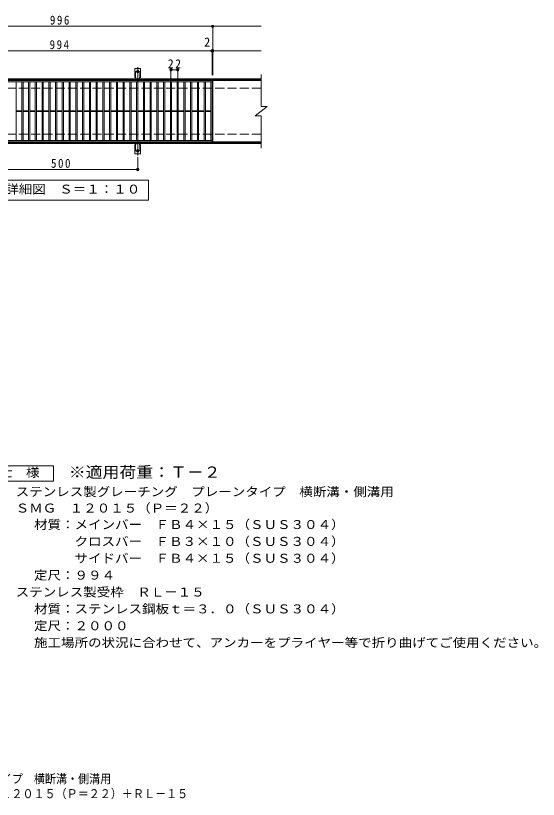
# Model space of a CAD drawing. Units: millimetres, scale not verified, with parts at other scales. Extents: x -329 to 310, y -275 to 236.
# Drawn here: x -31 to 310, y -275 to 236 of the extents above; entities that cross this region are included whole.
import ezdxf
from ezdxf.enums import TextEntityAlignment as Align

# ---------------------------------------------------------------- set-up
doc = ezdxf.new("R2010")
doc.units = ezdxf.units.MM
doc.header["$LTSCALE"] = 2
doc.header["$PDMODE"] = 32
doc.header["$PDSIZE"] = 1.6
for name, pattern in [('CHAIN2', [12, 9, -1, 1, -1]), ('DASHED2', [3, 2, -1]), ('DASHED3', [4, 3, -1])]:
    doc.linetypes.add(name, pattern=pattern)
for name, color, linetype, lineweight in [('C-1', 2, 'Continuous', 9), ('C-2', 3, 'Continuous', 9), ('C-4', 7, 'Continuous', 9), ('C-5', 7, 'Continuous', 9), ('C-A', 3, 'Continuous', 9), ('D-5', 7, 'Continuous', 9)]:
    doc.layers.add(name, color=color, linetype=linetype, lineweight=lineweight)
doc.layers.add('F-5_F-5ﾚｲﾔ', color=2, linetype='Continuous')
doc.styles.add('ＭＳ ゴシック', font='')
doc.styles.get('ＭＳ ゴシック').set_extended_font_data('MS Gothic')

msp = doc.modelspace()

# ---------------------------------------------------------------- linework, layer by layer
at = {"layer": 'C-1'}
for p, q in [((129.139, 194.338), (-131.861, 194.338)), ((129.139, 193.738), (-131.861, 193.738)), ((129.139, 152.938), (-131.861, 152.938)), ((129.139, 152.338), (-131.861, 152.338))]:
    msp.add_line(p, q, dxfattribs=at)
at = {"layer": 'C-1', "linetype": 'DASHED3'}
for p, q in [((129.139, 188.338), (-131.861, 188.338)), ((129.139, 158.338), (-131.861, 158.338))]:
    msp.add_line(p, q, dxfattribs=at)
at = {"layer": 'C-2'}
for p, q in [((129.139, 197.338), (129.139, 176.338)), ((-101.661, 192.538), (97.139, 192.538)), ((-30.461, 154.138), (-30.461, 192.538)), ((-26.861, 154.138), (-26.861, 192.538)), ((-26.061, 154.138), (-26.061, 192.538)), ((-22.461, 154.138), (-22.461, 192.538)), ((-21.661, 154.138), (-21.661, 192.538)), ((-18.061, 154.138), (-18.061, 192.538)), ((-17.261, 154.138), (-17.261, 192.538)), ((-13.661, 154.138), (-13.661, 192.538)), ((-12.861, 154.138), (-12.861, 192.538)), ((-9.261, 154.138), (-9.261, 192.538)), ((-8.461, 154.138), (-8.461, 192.538)), ((-4.861, 154.138), (-4.861, 192.538)), ((-4.061, 154.138), (-4.061, 192.538)), ((-0.461, 154.138), (-0.461, 192.538)), ((0.339, 154.138), (0.339, 192.538)), ((3.939, 154.138), (3.939, 192.538)), ((4.739, 154.138), (4.739, 192.538)), ((8.339, 154.138), (8.339, 192.538)), ((9.139, 154.138), (9.139, 192.538)), ((12.739, 154.138), (12.739, 192.538)), ((13.539, 154.138), (13.539, 192.538)), ((17.139, 154.138), (17.139, 192.538)), ((17.939, 154.138), (17.939, 192.538)), ((21.539, 154.138), (21.539, 192.538)), ((22.339, 154.138), (22.339, 192.538)), ((25.939, 154.138), (25.939, 192.538)), ((26.739, 154.138), (26.739, 192.538)), ((30.339, 154.138), (30.339, 192.538)), ((31.139, 154.138), (31.139, 192.538)), ((34.739, 154.138), (34.739, 192.538)), ((35.539, 154.138), (35.539, 192.538)), ((39.139, 154.138), (39.139, 192.538)), ((39.939, 154.138), (39.939, 192.538)), ((43.539, 154.138), (43.539, 192.538)), ((44.339, 154.138), (44.339, 192.538)), ((47.939, 154.138), (47.939, 192.538)), ((48.739, 154.138), (48.739, 192.538)), ((52.339, 154.138), (52.339, 192.538)), ((53.139, 154.138), (53.139, 192.538)), ((56.739, 154.138), (56.739, 192.538)), ((57.539, 154.138), (57.539, 192.538)), ((61.139, 154.138), (61.139, 192.538)), ((61.939, 154.138), (61.939, 192.538)), ((65.539, 154.138), (65.539, 192.538)), ((66.339, 154.138), (66.339, 192.538)), ((69.939, 154.138), (69.939, 192.538)), ((70.739, 154.138), (70.739, 192.538)), ((74.339, 154.138), (74.339, 192.538)), ((75.139, 154.138), (75.139, 192.538)), ((78.739, 154.138), (78.739, 192.538)), ((79.539, 154.138), (79.539, 192.538)), ((83.139, 154.138), (83.139, 192.538)), ((83.939, 154.138), (83.939, 192.538)), ((87.539, 154.138), (87.539, 192.538)), ((88.339, 154.138), (88.339, 192.538)), ((91.939, 154.138), (91.939, 192.538)), ((92.739, 154.138), (92.739, 192.538)), ((96.339, 154.138), (96.339, 192.538)), ((97.139, 193.338), (97.139, 153.338)), ((97.539, 193.338), (97.539, 153.338)), ((129.139, 193.338), (97.539, 193.338)), ((125.139, 170.338), (133.139, 176.338)), ((129.139, 176.338), (133.139, 176.338)), ((-30.461, 173.638), (-26.861, 173.638)), ((-30.461, 173.038), (-26.861, 173.038)), ((-26.061, 173.638), (-22.461, 173.638)), ((-26.061, 173.038), (-22.461, 173.038)), ((-21.661, 173.638), (-18.061, 173.638)), ((-21.661, 173.038), (-18.061, 173.038)), ((-17.261, 173.638), (-13.661, 173.638)), ((-17.261, 173.038), (-13.661, 173.038)), ((-12.861, 173.638), (-9.261, 173.638)), ((-12.861, 173.038), (-9.261, 173.038)), ((-8.461, 173.638), (-4.861, 173.638)), ((-8.461, 173.038), (-4.861, 173.038)), ((-4.061, 173.638), (-0.461, 173.638)), ((-4.061, 173.038), (-0.461, 173.038)), ((0.339, 173.638), (3.939, 173.638)), ((0.339, 173.038), (3.939, 173.038)), ((4.739, 173.638), (8.339, 173.638)), ((4.739, 173.038), (8.339, 173.038)), ((9.139, 173.638), (12.739, 173.638)), ((9.139, 173.038), (12.739, 173.038)), ((13.539, 173.638), (17.139, 173.638)), ((13.539, 173.038), (17.139, 173.038)), ((17.939, 173.638), (21.539, 173.638)), ((17.939, 173.038), (21.539, 173.038)), ((22.339, 173.638), (25.939, 173.638)), ((22.339, 173.038), (25.939, 173.038)), ((26.739, 173.638), (30.339, 173.638)), ((26.739, 173.038), (30.339, 173.038)), ((31.139, 173.638), (34.739, 173.638)), ((31.139, 173.038), (34.739, 173.038)), ((35.539, 173.638), (39.139, 173.638)), ((35.539, 173.038), (39.139, 173.038)), ((39.939, 173.638), (43.539, 173.638)), ((39.939, 173.038), (43.539, 173.038)), ((44.339, 173.638), (47.939, 173.638)), ((44.339, 173.038), (47.939, 173.038)), ((48.739, 173.638), (52.339, 173.638)), ((48.739, 173.038), (52.339, 173.038)), ((53.139, 173.638), (56.739, 173.638)), ((53.139, 173.038), (56.739, 173.038)), ((57.539, 173.638), (61.139, 173.638)), ((57.539, 173.038), (61.139, 173.038)), ((61.939, 173.638), (65.539, 173.638)), ((61.939, 173.038), (65.539, 173.038)), ((66.339, 173.638), (69.939, 173.638)), ((66.339, 173.038), (69.939, 173.038)), ((70.739, 173.638), (74.339, 173.638)), ((70.739, 173.038), (74.339, 173.038)), ((75.139, 173.638), (78.739, 173.638)), ((75.139, 173.038), (78.739, 173.038)), ((79.539, 173.638), (83.139, 173.638)), ((79.539, 173.038), (83.139, 173.038)), ((83.939, 173.638), (87.539, 173.638)), ((83.939, 173.038), (87.539, 173.038)), ((88.339, 173.638), (91.939, 173.638)), ((88.339, 173.038), (91.939, 173.038)), ((92.739, 173.638), (96.339, 173.638)), ((92.739, 173.038), (96.339, 173.038)), ((125.139, 170.338), (129.139, 170.338)), ((129.139, 170.338), (129.139, 149.338)), ((97.139, 154.138), (-101.661, 154.138)), ((97.139, 153.338), (-101.661, 153.338)), ((129.139, 153.338), (97.539, 153.338))]:
    msp.add_line(p, q, dxfattribs=at)
msp.add_lwpolyline([(-101.661, 153.338), (-101.661, 193.338), (97.139, 193.338)], dxfattribs=at)
at = {"layer": 'C-4'}
for p, q in [((-131.861, 228.738), (129.139, 228.738)), ((97.539, 196.738), (97.539, 229.338)), ((-131.861, 212.738), (129.139, 212.738)), ((97.139, 196.738), (97.139, 213.338)), ((70.339, 191.738), (70.339, 200.938)), ((70.339, 200.338), (74.739, 200.338)), ((74.739, 191.738), (74.739, 200.938)), ((48.639, 143.395), (48.639, 134.738)), ((-51.361, 135.338), (48.639, 135.338))]:
    msp.add_line(p, q, dxfattribs=at)
for p in [(97.539, 228.738), (97.139, 212.738), (97.539, 212.738), (70.339, 200.338), (74.739, 200.338), (48.639, 135.338)]:
    msp.add_point(p, dxfattribs=at)
at = {"layer": 'C-5'}
msp.add_lwpolyline([(-59.261, 115.338), (-59.261, 128.338), (55.739, 128.338), (55.739, 115.338)], close=True, dxfattribs=at)
at = {"layer": 'C-A'}
for p, q in [((46.889, 195.338), (46.889, 201.138)), ((50.389, 201.138), (46.889, 201.138)), ((50.389, 195.338), (50.389, 201.138)), ((46.889, 195.338), (47.139, 195.338)), ((47.039, 194.538), (47.139, 194.538)), ((50.138, 194.538), (50.241, 194.538)), ((50.389, 195.338), (50.139, 195.338)), ((46.889, 151.338), (47.139, 151.338)), ((46.889, 151.338), (46.889, 145.538)), ((47.039, 152.138), (47.139, 152.138)), ((50.138, 152.138), (50.241, 152.138)), ((50.389, 151.338), (50.139, 151.338)), ((50.389, 151.338), (50.389, 145.538)), ((50.389, 145.538), (46.889, 145.538))]:
    msp.add_line(p, q, dxfattribs=at)
at = {"layer": 'C-A', "linetype": 'DASHED2'}
for p, q in [((47.289, 195.309), (47.289, 201.138)), ((49.989, 195.309), (49.989, 201.138)), ((47.289, 151.367), (47.289, 145.538)), ((49.989, 151.367), (49.989, 145.538))]:
    msp.add_line(p, q, dxfattribs=at)
at = {"layer": 'C-A', "color": 7, "linetype": 'CHAIN2'}
for p, q in [((48.639, 192.645), (48.639, 202.125)), ((47.484, 199.138), (49.794, 199.138)), ((48.639, 154.032), (48.639, 144.552)), ((47.484, 147.538), (49.794, 147.538))]:
    msp.add_line(p, q, dxfattribs=at)
at = {"layer": 'C-A'}
for centre in [(48.639, 199.138), (48.639, 147.538)]:
    msp.add_circle(centre, 0.85, dxfattribs=at)
for centre, start, end in [((47.039, 194.138), 90.27596, 150.00047), ((47.139, 194.938), 270, 90), ((50.139, 194.938), 90, 269.8667), ((50.239, 194.138), 29.99927, 89.75836), ((47.039, 152.538), 209.99951, 269.72403), ((47.139, 151.738), 270, 90), ((50.139, 151.738), 90.13329, 270), ((50.239, 152.538), 270.24162, 330.00072)]:
    msp.add_arc(centre, 0.4, start, end, dxfattribs=at)
at = {"layer": 'D-5'}
msp.add_lwpolyline([(-51.264, -67.86), (-51.264, -57.86), (-6.264, -57.86), (-6.264, -67.86)], close=True, dxfattribs=at)

# ---------------------------------------------------------------- texts
at = {"layer": 'C-4', "color": 2, "style": 'ＭＳ ゴシック'}
msp.add_text('2', height=5.865, dxfattribs=at).set_placement((91.947, 213.738), align=Align.BOTTOM_LEFT)
at = {"layer": 'C-4', "color": 2, "char_height": 5.865, "attachment_point": 7, "style": 'ＭＳ ゴシック'}
for s, insert in [('\\T1.27;\\W0.9;996', (-8.561, 229.738)), ('\\T1.27;\\W0.9;994', (-8.761, 213.738)), ('\\T1.27;\\W0.95;22', (68.289, 201.338)), ('\\T1.27;\\W0.9;500', (-7.861, 136.338))]:
    msp.add_mtext(s, dxfattribs=dict(at, insert=insert))
at = {"layer": 'C-5', "color": 2, "style": 'ＭＳ ゴシック', "width": 1.1}
msp.add_text('平面詳細図\u3000Ｓ＝１：１０', height=5.865, dxfattribs=at).set_placement((-55.261, 117.838), align=Align.BOTTOM_LEFT)
at = {"layer": 'D-5', "color": 2, "style": 'ＭＳ ゴシック', "width": 1.1}
for s, p in [('仕\u3000様', (-41.764, -66.86)), ('ステンレス製グレーチング\u3000プレーンタイプ\u3000横断溝・側溝用', (-30.846, -79.444)), ('ＳＭＧ\u3000１２０１５（Ｐ＝２２）', (-30.846, -90.115)), ('材質：メインバー\u3000ＦＢ４×１５（ＳＵＳ３０４）', (-18.904, -100.858)), ('\u3000\u3000\u3000クロスバー\u3000ＦＢ３×１０（ＳＵＳ３０４）', (-18.904, -111.858)), ('\u3000\u3000\u3000サイドバー\u3000ＦＢ４×１５（ＳＵＳ３０４）', (-18.904, -122.858)), ('定尺：９９４', (-18.904, -133.858)), ('ステンレス製受枠\u3000ＲＬ－１５', (-30.846, -144.858)), ('材質：ステンレス鋼板ｔ＝３．０（ＳＵＳ３０４）', (-18.904, -155.858)), ('定尺：２０００', (-18.904, -166.858)), ('施工場所の状況に合わせて、アンカーをプライヤー等で折り曲げてご使用ください。', (-18.904, -177.858))]:
    msp.add_text(s, height=5.865, dxfattribs=at).set_placement(p, align=Align.BOTTOM_LEFT)
at = {"layer": 'D-5', "color": 3, "style": 'ＭＳ ゴシック', "width": 1.1}
msp.add_text('※適用荷重：Ｔ－２', height=7.331, dxfattribs=at).set_placement((3.736, -67.86), align=Align.BOTTOM_LEFT)
at = {"layer": 'F-5_F-5ﾚｲﾔ', "style": 'ＭＳ ゴシック', "width": 0.9}
for s, p in [('ステンレス製グレーチング\u3000プレーンタイプ\u3000横断溝・側溝用', (-170.2, -266.622)), ('ＳＭＧ\u3000１２０１５（Ｐ＝２２）＋ＲＬ－１５', (-69.647, -276.322))]:
    msp.add_text(s, height=5.865, dxfattribs=at).set_placement(p, align=Align.BOTTOM_LEFT)

doc.saveas('drawing.dxf')
